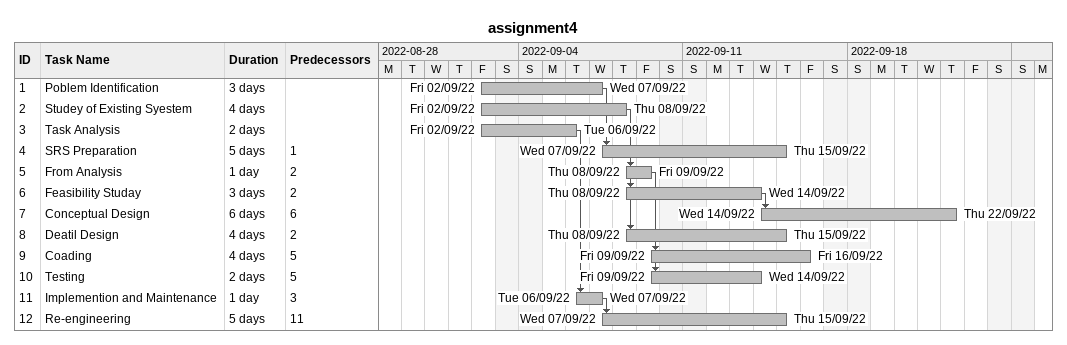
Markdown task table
assignment4

| ID | Task | Duration | Start | Finish | Predecessors |
|---|---|---|---|---|---|
| 1 | Poblem Identification | 3d | 2022-09-02 | 2022-09-07 |  |
| 2 | Studey of Existing Syestem | 4d | 2022-09-02 | 2022-09-08 |  |
| 3 | Task Analysis | 2d | 2022-09-02 | 2022-09-06 |  |
| 4 | SRS Preparation | 5d | 2022-09-07 | 2022-09-15 | 1 |
| 5 | From Analysis | 1d | 2022-09-08 | 2022-09-09 | 2 |
| 6 | Feasibility Studay | 3d | 2022-09-08 | 2022-09-14 | 2 |
| 7 | Conceptual Design | 6d | 2022-09-14 | 2022-09-22 | 6 |
| 8 | Deatil Design | 4d | 2022-09-08 | 2022-09-15 | 2 |
| 9 | Coading | 4d | 2022-09-09 | 2022-09-16 | 5 |
| 10 | Testing | 2d | 2022-09-09 | 2022-09-14 | 5 |
| 11 | Implemention and Maintenance | 1d | 2022-09-06 | 2022-09-07 | 3 |
| 12 | Re-engineering | 5d | 2022-09-07 | 2022-09-15 | 11 |
